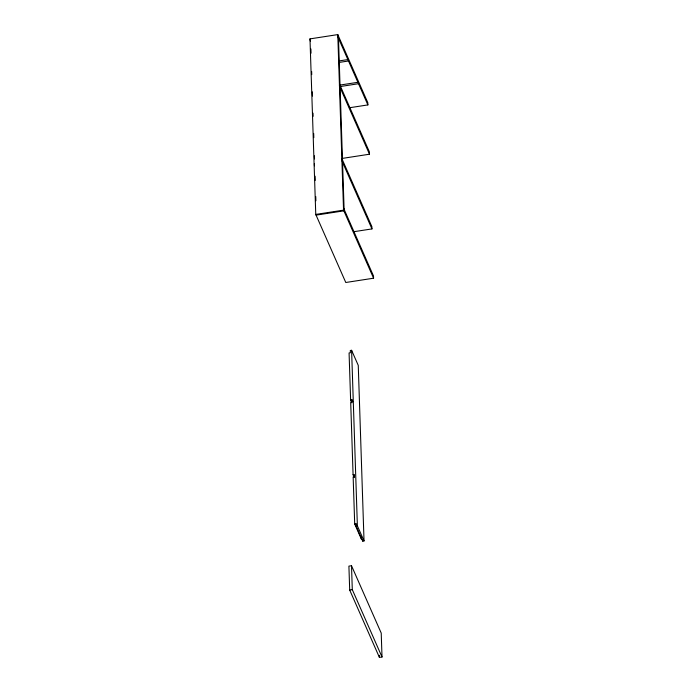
<?xml version="1.0" encoding="UTF-8"?>
<svg xmlns="http://www.w3.org/2000/svg" width="692" height="692" viewBox="0 0 692 692"><rect width="100%" height="100%" fill="white"/><g stroke="black" fill="none" stroke-linecap="round" stroke-linejoin="round"><path stroke-width="1.04" d="M316.071 215.125L343.863 210.844L343.786 208.603L373.498 275.97L373.576 278.21L345.784 282.492L315.76 214.425L309.99 38.882L337.782 34.6L367.807 102.675L367.876 104.916L349.348 107.77M338.613 61L347.877 59.573M339.236 62.41L348.5 60.983M339.383 85.159L357.902 82.305M340.006 86.569L358.525 83.715M341.71 158.494L369.493 154.212L369.424 151.972L339.711 84.606L339.789 86.846L369.493 154.212M315.76 214.425L343.552 210.143L373.576 278.21M353.43 231.768L371.95 228.914L371.881 226.673L342.168 159.307L342.237 161.547L371.95 228.914M350.619 400.011L351.925 399.812L352.003 402.052L350.697 402.251L353.076 474.712L354.382 474.504L354.451 476.745L353.154 476.952L354.702 524.008L355.999 523.809L356.077 526.05L362.72 541.127L364.027 540.919L358.257 365.385L351.605 350.308L350.308 350.507L350.377 352.747L349.079 352.955L350.619 400.011L351.873 402.839M356.077 526.05L357.375 525.851L364.027 540.919M351.51 565.727L348.906 566.134L349.694 590.034L379.406 657.4L382.01 657.002L381.223 633.093L351.51 565.727L352.297 589.636L382.01 657.002M349.694 590.034L352.297 589.636M367.876 104.916L338.163 37.55L338.094 35.309M309.99 38.882L310.353 41.087M351.925 399.812L352.756 401.697M353.076 474.712L354.321 477.532M355.999 523.809L356.83 525.695M354.702 524.008L361.345 539.085L361.276 536.949M379.337 655.324L379.406 657.4M362.677 539.63L362.72 541.127M351.605 350.308L357.375 525.851M338.475 38.25L340.023 85.315M340.101 87.555L342.479 160.008M342.549 162.257L344.097 209.313M337.782 34.6L343.552 210.143M310.898 48.95L311.037 53.232M311.642 71.414L311.746 74.624M312.308 91.837L312.447 96.101M313.009 113.151L313.113 116.343M313.675 133.392L313.813 137.656M314.41 155.769L314.514 158.97M315.085 176.157L315.223 180.439M315.751 196.485L315.889 200.758M314.376 163.589L314.453 165.829"/></g></svg>
